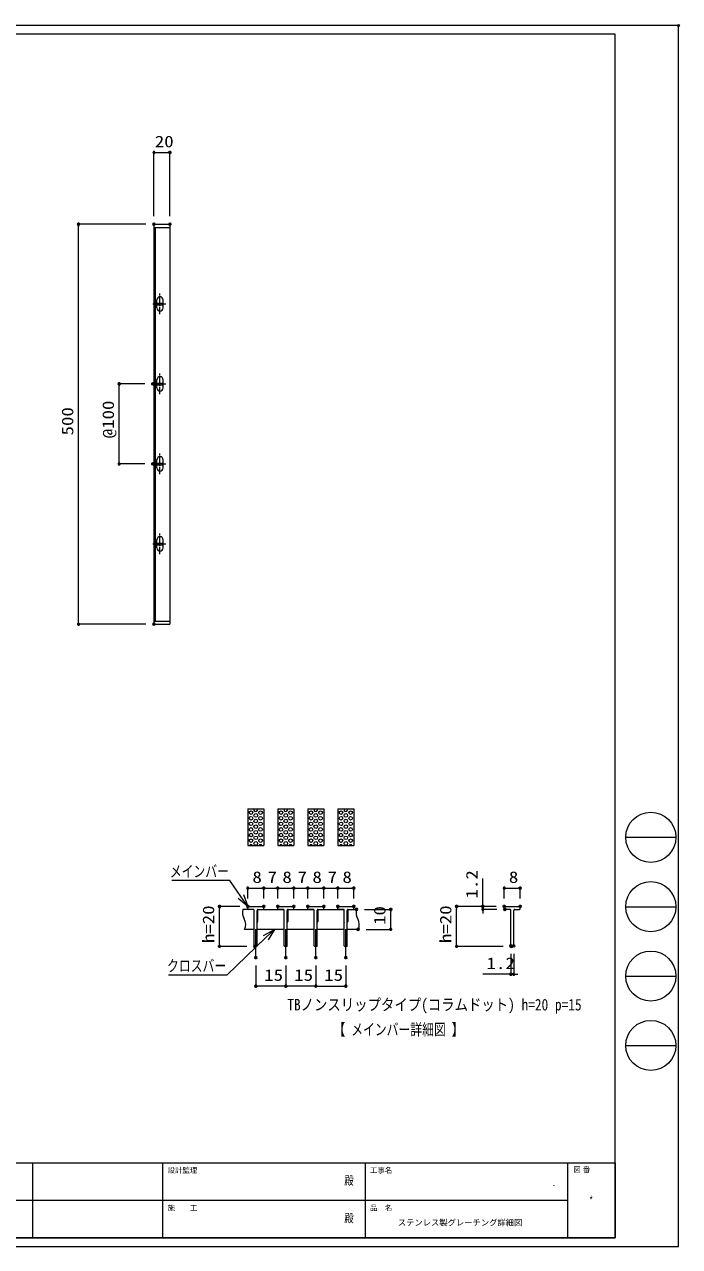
# Model space of a CAD drawing. Units: millimetres on the paper. Extents: x -216 to 216, y -153 to 153.
# Drawn here: x 51.9 to 215.6, y -152.6 to 152.9 of the extents above; entities that cross this region are included whole.
import ezdxf
from ezdxf.enums import TextEntityAlignment as Align

# ---------------------------------------------------------------- set-up
doc = ezdxf.new("R2010")
doc.units = ezdxf.units.MM
doc.header["$PDMODE"] = 32
doc.header["$PDSIZE"] = 0.5
doc.linetypes.add('CHAIN2', pattern=[12, 9, -1, 1, -1])
for name, color, linetype, lineweight in [('0-0_A1FRAME', 1, 'Continuous', 9), ('0-2_蓋', 3, 'Continuous', 9), ('0-3_寸法', 4, 'Continuous', 9), ('0-4_0', 7, 'Continuous', 9), ('0-6_中心線', 4, 'CHAIN2', 9)]:
    doc.layers.add(name, color=color, linetype=linetype, lineweight=lineweight)
doc.layers.add('0-1_文字', color=7, linetype='Continuous')
doc.layers.add('0-5_Defpoints', color=7, linetype='Continuous')
doc.styles.add('HGMaruGothicMPRO', font='')
doc.styles.add('ＭＳ ゴシック', font='')
doc.styles.get('HGMaruGothicMPRO').set_extended_font_data('HGMaruGothicMPRO')
doc.styles.get('ＭＳ ゴシック').set_extended_font_data('MS Gothic')

# ---------------------------------------------------------------- blocks, each defined once
blk = doc.blocks.new('_Dot')
at = {"layer": '0-4_0'}
for p, q in [((-0.5, 0), (-1, 0)), ((0.489, 0.1), (-0.489, 0.1)), ((0.399, 0.3), (-0.399, 0.3)), ((0.458, -0.199), (-0.458, -0.199)), ((0.3, -0.399), (-0.3, -0.399))]:
    blk.add_line(p, q, dxfattribs=at)
for points in [[(0.5, 0), (0.496, 0.063), (0.484, 0.124), (0.465, 0.184), (0.438, 0.241), (0.405, 0.294), (0.364, 0.342), (0.319, 0.385), (0.268, 0.422), (0.213, 0.452), (0.155, 0.476), (0.094, 0.491), (0.031, 0.499), (-0.031, 0.499), (-0.094, 0.491), (-0.155, 0.476), (-0.213, 0.452), (-0.268, 0.422), (-0.319, 0.385), (-0.364, 0.342), (-0.405, 0.294), (-0.438, 0.241), (-0.465, 0.184), (-0.484, 0.124), (-0.496, 0.063), (-0.5, 0), (0, 0)], [(-0.5, 0), (-0.496, -0.063), (-0.484, -0.124), (-0.465, -0.184), (-0.438, -0.241), (-0.405, -0.294), (-0.364, -0.342), (-0.319, -0.385), (-0.268, -0.422), (-0.213, -0.452), (-0.155, -0.476), (-0.094, -0.491), (-0.031, -0.499), (0.031, -0.499), (0.094, -0.491), (0.155, -0.476), (0.213, -0.452), (0.268, -0.422), (0.319, -0.385), (0.364, -0.342), (0.405, -0.294), (0.438, -0.241), (0.465, -0.184), (0.484, -0.124), (0.496, -0.063), (0.5, 0), (0, 0)]]:
    blk.add_lwpolyline(points, close=True, dxfattribs=at)
blk = doc.blocks.new('U29')
at = {"layer": '0-2_蓋'}
for p, q in [((0, 500), (0, 0)), ((0, 496), (20, 496)), ((1.5, 496), (1.5, 4)), ((1.5, 399.4), (11.5, 399.4)), ((3.5, 401.4), (3.5, 405.4)), ((3.5, 395.4), (3.5, 399.4)), ((11.5, 401.4), (11.5, 405.4)), ((11.5, 399.4), (11.5, 401.4)), ((11.5, 395.4), (11.5, 399.4)), ((1.5, 299.4), (11.5, 299.4)), ((3.5, 301.4), (3.5, 305.4)), ((3.5, 295.4), (3.5, 299.4)), ((11.5, 301.4), (11.5, 305.4)), ((11.5, 299.4), (11.5, 301.4)), ((11.5, 295.4), (11.5, 299.4)), ((1.5, 199.4), (11.5, 199.4)), ((3.5, 201.4), (3.5, 205.4)), ((3.5, 195.4), (3.5, 199.4)), ((11.5, 201.4), (11.5, 205.4)), ((11.5, 199.4), (11.5, 201.4)), ((11.5, 195.4), (11.5, 199.4)), ((1.5, 99.4), (11.5, 99.4)), ((3.5, 101.4), (3.5, 105.4)), ((3.5, 95.4), (3.5, 99.4)), ((11.5, 101.4), (11.5, 105.4)), ((11.5, 99.4), (11.5, 101.4)), ((11.5, 95.4), (11.5, 99.4)), ((0, 4), (20, 4)), ((0, 0), (20, 0))]:
    blk.add_line(p, q, dxfattribs=at)
for points in [[(0, 500), (20, 500), (20, 0)], [(1.5, 399.4), (1.5, 401.4), (11.5, 401.4)], [(1.5, 299.4), (1.5, 301.4), (11.5, 301.4)], [(1.5, 199.4), (1.5, 201.4), (11.5, 201.4)], [(1.5, 99.4), (1.5, 101.4), (11.5, 101.4)]]:
    blk.add_lwpolyline(points, dxfattribs=at)
for centre, start, end in [((7.5, 405.4), 0, 180), ((7.5, 395.4), 180, 0), ((7.5, 305.4), 0, 180), ((7.5, 295.4), 180, 0), ((7.5, 205.4), 0, 180), ((7.5, 195.4), 180, 0), ((7.5, 105.4), 0, 180), ((7.5, 95.4), 180, 0)]:
    blk.add_arc(centre, 4, start, end, dxfattribs=at)
at = {"layer": '0-6_中心線'}
for p, q in [((7.5, 387.434), (7.5, 413.366)), ((-1.613, 400.4), (14.628, 400.4)), ((7.5, 287.434), (7.5, 313.366)), ((-1.613, 300.4), (14.628, 300.4)), ((-1.613, 200.4), (14.628, 200.4)), ((7.5, 187.434), (7.5, 213.366)), ((7.5, 87.434), (7.5, 113.366)), ((-1.613, 100.4), (14.628, 100.4))]:
    blk.add_line(p, q, dxfattribs=at)
blk = doc.blocks.new('MLeader1')
at = {"layer": '0-3_寸法'}
for p, q in [((102.824, -61.144), (88.745, -61.144)), ((107.683, -67.588), (105.965, -65.128))]:
    blk.add_line(p, q, dxfattribs=at)
for points in [[(105.965, -65.128), (103.184, -61.144), (102.824, -61.144)], [(106.625, -64.668), (107.683, -67.588), (105.306, -65.589)]]:
    blk.add_lwpolyline(points, dxfattribs=at)
at = {"layer": '0-3_寸法', "style": 'ＭＳ ゴシック', "width": 0.75}
blk.add_text('メインバー', height=2.889, dxfattribs=at).set_placement((88.203, -61.148), align=Align.BOTTOM_LEFT)
blk = doc.blocks.new('MLeader2')
at = {"layer": '0-3_寸法'}
for p, q in [((114.357, -73.338), (112.195, -75.418)), ((102.12, -84.758), (87.873, -84.758))]:
    blk.add_line(p, q, dxfattribs=at)
for points in [[(112.195, -75.418), (102.48, -84.758), (102.12, -84.758)], [(111.638, -74.838), (114.357, -73.338), (112.752, -75.997)]]:
    blk.add_lwpolyline(points, dxfattribs=at)
at = {"layer": '0-3_寸法', "style": 'ＭＳ ゴシック', "width": 0.75}
blk.add_text('クロスバー', height=2.889, dxfattribs=at).set_placement((87.506, -84.762), align=Align.BOTTOM_LEFT)

msp = doc.modelspace()

# ---------------------------------------------------------------- linework, layer by layer
at = {"layer": '0-0_A1FRAME'}
for p, q in [((202.129, -50.328), (214.656, -50.328)), ((202.129, -67.674), (214.656, -67.674)), ((202.129, -85.019), (214.656, -85.019)), ((202.129, -102.365), (214.656, -102.365)), ((53.893, -131.7), (53.893, -150.491)), ((86.416, -131.7), (86.416, -150.491)), ((137.008, -131.7), (137.008, -150.491)), ((187.6, -131.7), (187.6, -150.491)), ((199.525, -131.7), (199.525, -150.491)), ((187.6, -141.095), (-43.677, -141.095))]:
    msp.add_line(p, q, dxfattribs=at)
msp.add_lwpolyline([(-215.33, 152.646), (-215.33, -152.646), (215.33, -152.646), (215.33, 152.646)], close=True, dxfattribs=at)
for points in [[(199.525, -150.491), (199.525, 150.491), (-209.583, 150.491)], [(-209.583, -150.491), (-209.583, -131.7), (199.525, -131.7)], [(199.525, -150.491), (-209.583, -150.491), (199.525, -150.491)]]:
    msp.add_lwpolyline(points, dxfattribs=at)
for centre in [(208.393, -50.328), (208.393, -67.674), (208.393, -85.019), (208.393, -102.365)]:
    msp.add_circle(centre, 6.264, dxfattribs=at)
msp.add_point((215.33, 152.646), dxfattribs=at)
at = {"layer": '0-2_蓋'}
for p, q in [((107.683, -43.244), (107.683, -52.349)), ((107.683, -43.244), (111.683, -43.244)), ((111.683, -43.244), (111.683, -52.349)), ((115.183, -43.244), (115.183, -52.349)), ((115.183, -43.244), (119.183, -43.244)), ((119.183, -43.244), (119.183, -52.349)), ((122.683, -43.244), (122.683, -52.349)), ((122.683, -43.244), (126.683, -43.244)), ((126.683, -43.244), (126.683, -52.349)), ((130.183, -43.244), (130.183, -52.349)), ((130.183, -43.244), (134.183, -43.244)), ((134.183, -43.244), (134.183, -52.349)), ((107.683, -52.349), (111.683, -52.349)), ((115.183, -52.349), (119.183, -52.349)), ((122.683, -52.349), (126.683, -52.349)), ((130.183, -52.349), (134.183, -52.349)), ((109.058, -68.338), (106.463, -68.338)), ((107.683, -67.588), (111.683, -67.588)), ((107.683, -68.188), (107.683, -67.588)), ((109.058, -68.338), (107.833, -68.338)), ((109.208, -68.488), (109.208, -71.363)), ((109.308, -77.438), (109.308, -68.588)), ((110.058, -77.438), (110.058, -68.588)), ((110.158, -68.488), (110.158, -71.363)), ((110.308, -68.338), (111.533, -68.338)), ((110.308, -68.338), (116.558, -68.338)), ((111.683, -68.188), (111.683, -67.588)), ((115.183, -67.588), (119.183, -67.588)), ((115.183, -68.188), (115.183, -67.588)), ((116.558, -68.338), (115.333, -68.338)), ((116.708, -68.488), (116.708, -71.363)), ((116.808, -77.438), (116.808, -68.588)), ((117.558, -77.438), (117.558, -68.588)), ((117.658, -68.488), (117.658, -71.363)), ((117.808, -68.338), (119.033, -68.338)), ((117.808, -68.338), (124.058, -68.338)), ((119.183, -68.188), (119.183, -67.588)), ((122.683, -67.588), (126.683, -67.588)), ((122.683, -68.188), (122.683, -67.588)), ((124.058, -68.338), (122.833, -68.338)), ((124.208, -68.488), (124.208, -71.363)), ((124.308, -77.438), (124.308, -68.588)), ((125.058, -77.438), (125.058, -68.588)), ((125.158, -68.488), (125.158, -71.363)), ((125.308, -68.338), (126.533, -68.338)), ((125.308, -68.338), (131.558, -68.338)), ((126.683, -68.188), (126.683, -67.588)), ((130.183, -67.588), (134.183, -67.588)), ((130.183, -68.188), (130.183, -67.588)), ((131.558, -68.338), (130.333, -68.338)), ((131.708, -68.488), (131.708, -71.363)), ((131.808, -77.438), (131.808, -68.588)), ((132.558, -77.438), (132.558, -68.588)), ((132.658, -68.488), (132.658, -71.363)), ((132.808, -68.338), (134.033, -68.338)), ((132.808, -68.338), (134.856, -68.338)), ((134.183, -68.188), (134.183, -67.588)), ((171.771, -67.588), (175.771, -67.588)), ((171.771, -68.188), (171.771, -67.588)), ((173.146, -68.338), (171.921, -68.338)), ((173.396, -77.438), (173.396, -68.588)), ((174.146, -77.438), (174.146, -68.588)), ((174.396, -68.338), (175.621, -68.338)), ((175.771, -68.188), (175.771, -67.588)), ((109.308, -73.338), (106.84, -73.338)), ((116.808, -73.338), (110.058, -73.338)), ((124.308, -73.338), (117.558, -73.338)), ((131.808, -73.338), (125.058, -73.338)), ((135.233, -73.338), (132.558, -73.338)), ((109.908, -77.588), (109.458, -77.588)), ((117.408, -77.588), (116.958, -77.588)), ((124.908, -77.588), (124.458, -77.588)), ((132.408, -77.588), (131.958, -77.588)), ((173.996, -77.588), (173.546, -77.588))]:
    msp.add_line(p, q, dxfattribs=at)
for centre in [(108.483, -44.16), (108.483, -45.56), (109.683, -44.86), (109.683, -46.26), (110.883, -44.16), (110.883, -45.56), (115.983, -44.16), (115.983, -45.56), (117.183, -44.86), (117.183, -46.26), (118.383, -44.16), (118.383, -45.56), (123.483, -44.16), (123.483, -45.56), (124.683, -44.86), (124.683, -46.26), (125.883, -44.16), (125.883, -45.56), (130.983, -44.16), (130.983, -45.56), (132.183, -44.86), (132.183, -46.26), (133.383, -44.16), (133.383, -45.56), (108.483, -46.96), (108.483, -48.36), (109.683, -47.66), (109.683, -49.06), (110.883, -46.96), (110.883, -48.36), (115.983, -46.96), (115.983, -48.36), (117.183, -47.66), (117.183, -49.06), (118.383, -46.96), (118.383, -48.36), (123.483, -46.96), (123.483, -48.36), (124.683, -47.66), (124.683, -49.06), (125.883, -46.96), (125.883, -48.36), (130.983, -46.96), (130.983, -48.36), (132.183, -47.66), (132.183, -49.06), (133.383, -46.96), (133.383, -48.36), (108.483, -49.76), (108.483, -51.16), (109.683, -50.46), (109.683, -51.86), (110.883, -49.76), (110.883, -51.16), (115.983, -49.76), (115.983, -51.16), (117.183, -50.46), (117.183, -51.86), (118.383, -49.76), (118.383, -51.16), (123.483, -49.76), (123.483, -51.16), (124.683, -50.46), (124.683, -51.86), (125.883, -49.76), (125.883, -51.16), (130.983, -49.76), (130.983, -51.16), (132.183, -50.46), (132.183, -51.86), (133.383, -49.76), (133.383, -51.16)]:
    msp.add_circle(centre, 0.45, dxfattribs=at)
for centre, radius, start, end in [((109.683, -43.46), 0.45, 151.34844, 28.65156), ((117.183, -43.46), 0.45, 151.34844, 28.65156), ((124.683, -43.46), 0.45, 151.34844, 28.65156), ((132.183, -43.46), 0.45, 151.34844, 28.65156), ((108.483, -52.56), 0.45, 27.98106, 152.01894), ((110.883, -52.56), 0.45, 27.98106, 152.01894), ((115.983, -52.56), 0.45, 27.98106, 152.01894), ((118.383, -52.56), 0.45, 27.98106, 152.01894), ((123.483, -52.56), 0.45, 27.98106, 152.01894), ((125.883, -52.56), 0.45, 27.98106, 152.01894), ((130.983, -52.56), 0.45, 27.98106, 152.01894), ((133.383, -52.56), 0.45, 27.98106, 152.01894), ((109.18, -69.203), 2.851, 162.34877, 212.31754), ((107.833, -68.188), 0.15, 180, 270), ((109.058, -68.588), 0.25, 0, 90), ((109.058, -68.488), 0.15, 0, 90), ((110.308, -68.588), 0.25, 90, 180), ((110.308, -68.488), 0.15, 90, 180), ((111.533, -68.188), 0.15, 270, 0), ((115.333, -68.188), 0.15, 180, 270), ((116.558, -68.588), 0.25, 0, 90), ((116.558, -68.488), 0.15, 0, 90), ((117.808, -68.588), 0.25, 90, 180), ((117.808, -68.488), 0.15, 90, 180), ((119.033, -68.188), 0.15, 270, 0), ((122.833, -68.188), 0.15, 180, 270), ((124.058, -68.588), 0.25, 0, 90), ((124.058, -68.488), 0.15, 0, 90), ((125.308, -68.588), 0.25, 90, 180), ((125.308, -68.488), 0.15, 90, 180), ((126.533, -68.188), 0.15, 270, 0), ((130.333, -68.188), 0.15, 180, 270), ((131.558, -68.588), 0.25, 0, 90), ((131.558, -68.488), 0.15, 0, 90), ((132.808, -68.588), 0.25, 90, 180), ((132.808, -68.488), 0.15, 90, 180), ((134.033, -68.188), 0.15, 270, 0), ((137.572, -69.203), 2.851, 162.34877, 212.31754), ((171.921, -68.188), 0.15, 180, 270), ((173.146, -68.588), 0.25, 0, 90), ((174.396, -68.588), 0.25, 90, 180), ((175.621, -68.188), 0.15, 270, 0), ((104.613, -72.092), 2.553, 330.76467, 32.31754), ((109.683, -71.363), 0.475, 180, 217.86365), ((109.683, -71.363), 0.475, 322.13635, 0), ((117.183, -71.363), 0.475, 180, 217.86365), ((117.183, -71.363), 0.475, 322.13635, 0), ((124.683, -71.363), 0.475, 180, 217.86365), ((124.683, -71.363), 0.475, 322.13635, 0), ((132.183, -71.363), 0.475, 180, 217.86365), ((132.183, -71.363), 0.475, 322.13635, 0), ((133.006, -72.092), 2.553, 330.76467, 32.31754), ((109.458, -77.438), 0.15, 180, 270), ((109.908, -77.438), 0.15, 270, 0), ((116.958, -77.438), 0.15, 180, 270), ((117.408, -77.438), 0.15, 270, 0), ((124.458, -77.438), 0.15, 180, 270), ((124.908, -77.438), 0.15, 270, 0), ((131.958, -77.438), 0.15, 180, 270), ((132.408, -77.438), 0.15, 270, 0), ((173.546, -77.438), 0.15, 180, 270), ((173.996, -77.438), 0.15, 270, 0)]:
    msp.add_arc(centre, radius, start, end, dxfattribs=at)
at = {"layer": '0-3_寸法'}
for p, q in [((84.25, 104.941), (84.25, 120.874)), ((84.75, 120.874), (87.75, 120.874)), ((88.25, 104.941), (88.25, 120.874)), ((82.25, 102.941), (65.391, 102.941)), ((65.391, 3.441), (65.391, 102.441)), ((81.927, 63.021), (75.561, 63.021)), ((75.561, 43.521), (75.561, 62.521)), ((81.927, 43.021), (75.561, 43.021)), ((82.25, 2.941), (65.391, 2.941)), ((166.43, -67.088), (166.43, -60.588)), ((107.683, -65.588), (107.683, -63.041)), ((108.183, -63.041), (111.183, -63.041)), ((111.683, -65.588), (111.683, -63.041)), ((111.683, -65.588), (111.683, -63.041)), ((112.183, -63.041), (114.683, -63.041)), ((115.183, -65.588), (115.183, -63.041)), ((115.183, -65.588), (115.183, -63.041)), ((115.683, -63.041), (118.683, -63.041)), ((119.183, -65.588), (119.183, -63.041)), ((119.183, -65.588), (119.183, -63.041)), ((119.683, -63.041), (122.183, -63.041)), ((122.683, -65.588), (122.683, -63.041)), ((122.683, -65.588), (122.683, -63.041)), ((123.183, -63.041), (126.183, -63.041)), ((126.683, -65.588), (126.683, -63.041)), ((126.683, -65.588), (126.683, -63.041)), ((127.183, -63.041), (129.683, -63.041)), ((130.183, -65.588), (130.183, -63.041)), ((130.183, -65.588), (130.183, -63.041)), ((130.683, -63.041), (133.683, -63.041)), ((134.183, -65.588), (134.183, -63.041)), ((171.771, -65.588), (171.771, -63.041)), ((172.271, -63.041), (175.271, -63.041)), ((175.771, -65.588), (175.771, -63.041)), ((105.683, -67.588), (100.61, -67.588)), ((100.61, -77.088), (100.61, -68.088)), ((136.856, -68.338), (143.405, -68.338)), ((143.405, -72.838), (143.405, -68.838)), ((169.771, -67.588), (159.881, -67.588)), ((159.881, -77.088), (159.881, -68.088)), ((169.771, -67.588), (166.43, -67.588)), ((166.43, -68.338), (166.43, -67.588)), ((169.921, -68.338), (166.43, -68.338)), ((166.43, -68.838), (166.43, -69.338)), ((137.233, -73.338), (143.405, -73.338)), ((107.458, -77.588), (100.61, -77.588)), ((171.546, -77.588), (159.881, -77.588)), ((173.396, -79.438), (173.396, -84.572)), ((174.146, -79.438), (174.146, -84.572)), ((109.683, -82.42), (109.683, -87.525)), ((117.183, -82.42), (117.183, -87.525)), ((117.183, -82.42), (117.183, -87.525)), ((124.683, -82.42), (124.683, -87.525)), ((124.683, -82.42), (124.683, -87.525)), ((132.183, -82.42), (132.183, -87.525)), ((172.896, -84.572), (166.396, -84.572)), ((174.146, -84.572), (173.396, -84.572)), ((174.646, -84.572), (175.146, -84.572)), ((116.683, -87.525), (110.183, -87.525)), ((124.183, -87.525), (117.683, -87.525)), ((125.183, -87.525), (131.683, -87.525))]:
    msp.add_line(p, q, dxfattribs=at)
at = {"layer": '0-5_Defpoints'}
for p in [(88.25, 120.874), (65.391, 102.941), (84.25, 102.941), (88.25, 102.941), (75.561, 63.021), (83.927, 63.021), (83.927, 43.021), (84.25, 2.941), (111.683, -63.041), (115.183, -63.041), (119.183, -63.041), (122.683, -63.041), (126.683, -63.041), (130.183, -63.041), (134.183, -63.041), (175.771, -63.041), (100.61, -67.588), (107.683, -67.588), (107.683, -67.588), (111.683, -67.588), (111.683, -67.588), (115.183, -67.588), (119.183, -67.588), (119.183, -67.588), (122.683, -67.588), (122.683, -67.588), (126.683, -67.588), (126.683, -67.588), (130.183, -67.588), (130.183, -67.588), (134.183, -67.588), (134.856, -68.338), (143.405, -68.338), (159.881, -67.588), (166.43, -67.588), (171.771, -67.588), (171.771, -67.588), (171.921, -68.338), (175.771, -67.588), (135.233, -73.338), (109.458, -77.588), (173.396, -77.438), (173.546, -77.588), (174.146, -77.438), (109.683, -80.42), (117.183, -80.42), (124.683, -80.42), (132.183, -80.42), (173.396, -84.572), (109.683, -87.525), (117.183, -87.525), (132.183, -87.525)]:
    msp.add_point(p, dxfattribs=at)
at = {"layer": '0-6_中心線'}
for p, q in [((109.683, -80.42), (109.683, -73.33)), ((117.183, -80.42), (117.183, -73.33)), ((124.683, -80.42), (124.683, -73.33)), ((132.183, -80.42), (132.183, -73.33))]:
    msp.add_line(p, q, dxfattribs=at)

# ---------------------------------------------------------------- block references
at = {"layer": '0-2_蓋', "xscale": 0.2, "yscale": 0.2}
msp.add_blockref('U29', (84.25, 2.941), dxfattribs=at)
at = {"layer": '0-3_寸法', "xscale": 0.5, "yscale": 0.5}
for p, rotation in [((84.25, 120.874), 180), ((65.391, 102.941), 90), ((75.561, 63.021), 90), ((75.561, 43.021), 270), ((65.391, 2.941), 270), ((107.683, -63.041), 180), ((111.683, -63.041), 180), ((115.183, -63.041), 180), ((119.183, -63.041), 180), ((122.683, -63.041), 180), ((126.683, -63.041), 180), ((130.183, -63.041), 180), ((171.771, -63.041), 180), ((166.43, -67.588), 270), ((100.61, -67.588), 90), ((143.405, -68.338), 90), ((159.881, -67.588), 90), ((166.43, -68.338), 90), ((143.405, -73.338), 270), ((100.61, -77.588), 270), ((159.881, -77.588), 270), ((174.146, -84.572), 180), ((109.683, -87.525), 180), ((117.183, -87.525), 180), ((124.683, -87.525), 180)]:
    msp.add_blockref('_Dot', p, dxfattribs=dict(at, rotation=rotation))
for p in [(88.25, 120.874), (111.683, -63.041), (115.183, -63.041), (119.183, -63.041), (122.683, -63.041), (126.683, -63.041), (130.183, -63.041), (134.183, -63.041), (175.771, -63.041), (173.396, -84.572), (117.183, -87.525), (124.683, -87.525), (132.183, -87.525)]:
    msp.add_blockref('_Dot', p, dxfattribs=at)
at = {"layer": '0-3_寸法'}
for name in ['MLeader1', 'MLeader2']:
    msp.add_blockref(name, (0, 0), dxfattribs=at)

# ---------------------------------------------------------------- texts
at = {"layer": '0-0_A1FRAME', "style": 'HGMaruGothicMPRO'}
for s, p in [('設計監理', (87.64, -134.638)), ('工事名', (138.232, -134.638)), ('図 番', (189.045, -134.468)), ('施\u3000\u3000工', (87.64, -144.033)), ('品\u3000名', (138.232, -144.033))]:
    msp.add_text(s, height=1.327, dxfattribs=at).set_placement(p, align=Align.BOTTOM_LEFT)
at = {"layer": '0-0_A1FRAME', "style": 'HGMaruGothicMPRO', "width": 0.8}
for p in [(131.788, -137.843), (131.788, -147.239)]:
    msp.add_text('殿', height=2.119, dxfattribs=at).set_placement(p, align=Align.BOTTOM_LEFT)
at = {"layer": '0-0_A1FRAME', "color": 6, "style": 'HGMaruGothicMPRO'}
for s, p in [('-', (183.847, -138.447)), ('ステンレス製グレーチング詳細図', (145.185, -147.843))]:
    msp.add_text(s, height=1.481, dxfattribs=at).set_placement(p, align=Align.BOTTOM_LEFT)
at = {"layer": '0-0_A1FRAME', "color": 6, "style": 'HGMaruGothicMPRO', "width": 0.75}
msp.add_text('*', height=1.975, dxfattribs=at).set_placement((193.118, -142.442), align=Align.BOTTOM_LEFT)
at = {"layer": '0-1_文字', "style": 'ＭＳ ゴシック'}
for s, width, p in [('TBノンスリップタイプ(コラムドット) h=20 p=15', 0.85, (117.559, -94.478)), ('【 メインバー詳細図 】', 0.75, (129.115, -100.685))]:
    msp.add_text(s, height=2.886, dxfattribs=dict(at, width=width)).set_placement(p, align=Align.BOTTOM_LEFT)
at = {"layer": '0-3_寸法', "style": 'ＭＳ ゴシック', "width": 1.2}
for s, p in [('20', (84.45, 121.318)), ('8', (108.843, -62.596)), ('7', (112.633, -62.596)), ('8', (116.343, -62.596)), ('7', (120.133, -62.596)), ('8', (123.843, -62.596)), ('7', (127.633, -62.596)), ('8', (131.343, -62.596)), ('8', (172.931, -62.596)), ('1.2', (167.359, -84.128)), ('15', (111.789, -87.08)), ('15', (119.289, -87.08)), ('15', (126.789, -87.08))]:
    msp.add_text(s, height=2.889, dxfattribs=at).set_placement(p, align=Align.BOTTOM_LEFT)
for s, p in [('@100', (75.116, 49.421)), ('500', (64.947, 50.141)), ('1.2', (165.985, -65.625)), ('h=20', (100.165, -76.788)), ('10', (142.96, -72.238)), ('h=20', (159.436, -76.788))]:
    msp.add_text(s, height=2.889, rotation=90, dxfattribs=at).set_placement(p, align=Align.BOTTOM_LEFT)

doc.saveas('drawing.dxf')
